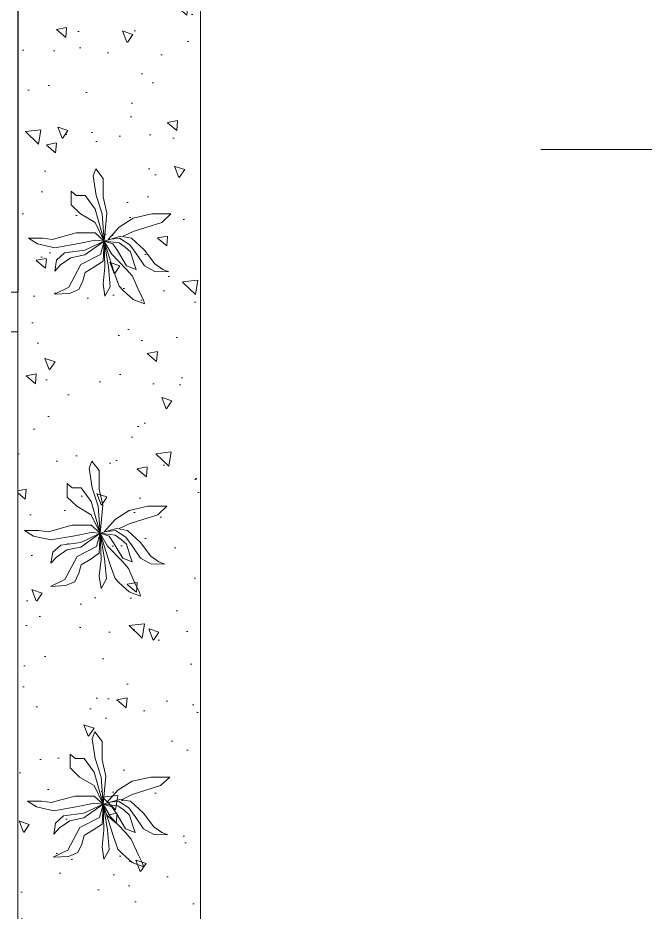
# Model space of a CAD drawing. Header units: metres. Extents: x -2 to 3328848, y -2 to 2725060.
# Drawn here: x 1663145 to 1663184.6, y 1362415.8 to 1362472.2 of the extents above; entities that cross this region are included whole.
import ezdxf

# ---------------------------------------------------------------- set-up
doc = ezdxf.new("R2010")
doc.units = ezdxf.units.M
doc.layers.get('0').update_dxf_attribs({"color": 253, "lineweight": 0})
for name, color, linetype, lineweight in [('arbolesss', 253, 'Continuous', 0), ('COLUMNA', 253, 'Continuous', 0), ('NOFIJO', 253, 'Continuous', 0), ('ventanas', 253, 'Continuous', 30)]:
    doc.layers.add(name, color=color, linetype=linetype, lineweight=lineweight)

# ---------------------------------------------------------------- blocks, each defined once
blk = doc.blocks.new('plantas 1')
for p, q in [((309.239, 154.758), (309.167, 154.643)), ((309.239, 154.58), (309.239, 154.758)), ((309.167, 154.643), (309.119, 154.427)), ((309.221, 154.456), (309.239, 154.58)), ((309.251, 154.355), (309.221, 154.456)), ((308.621, 154.249), (308.531, 154.432)), ((308.531, 154.432), (308.543, 154.24)), ((308.963, 154.403), (308.825, 154.427)), ((308.825, 154.427), (308.903, 154.355)), ((308.903, 154.355), (308.993, 154.225)), ((309.053, 154.302), (308.963, 154.403)), ((309.119, 154.427), (309.173, 154.124)), ((309.305, 154.158), (309.251, 154.355)), ((308.543, 154.24), (308.591, 154.124)), ((308.909, 154.096), (308.621, 154.249)), ((308.993, 154.225), (309.029, 154.048)), ((309.089, 154.048), (309.053, 154.302)), ((308.591, 154.124), (308.699, 154.072)), ((309.173, 154.124), (309.215, 153.918)), ((309.305, 153.918), (309.305, 154.158)), ((309.545, 154.1), (309.659, 154.22)), ((309.659, 154.22), (309.833, 154.22)), ((309.833, 154.22), (309.779, 154.158)), ((309.779, 154.158), (309.779, 154.043)), ((308.699, 154.072), (308.807, 154.043)), ((308.807, 154.043), (308.873, 153.932)), ((309.035, 153.851), (308.909, 154.096)), ((309.029, 154.048), (309.203, 153.803)), ((309.203, 153.803), (309.089, 154.048)), ((309.437, 153.918), (309.545, 154.1)), ((309.779, 154.043), (309.605, 153.918)), ((308.873, 153.932), (308.951, 153.817)), ((309.305, 153.918), (309.203, 153.803)), ((309.215, 153.918), (309.203, 153.803)), ((309.437, 153.918), (309.203, 153.803)), ((309.605, 153.918), (309.203, 153.803)), ((309.545, 153.827), (309.779, 153.904)), ((309.779, 153.904), (310.025, 153.942)), ((310.115, 153.908), (309.995, 153.817)), ((310.025, 153.942), (310.115, 153.908)), ((308.507, 153.793), (308.663, 153.817)), ((308.627, 153.726), (308.507, 153.793)), ((308.663, 153.817), (308.873, 153.793)), ((309.203, 153.803), (308.807, 153.678)), ((308.873, 153.793), (309.203, 153.803)), ((309.203, 153.803), (308.879, 153.75)), ((308.951, 153.817), (309.203, 153.803)), ((309.203, 153.803), (309.035, 153.851)), ((309.041, 153.712), (309.203, 153.803)), ((309.203, 153.803), (309.167, 153.692)), ((309.179, 153.616), (309.203, 153.803)), ((309.203, 153.803), (309.545, 153.827)), ((309.203, 153.803), (309.263, 153.596)), ((309.557, 153.769), (309.203, 153.803)), ((309.761, 153.817), (309.557, 153.769)), ((309.995, 153.817), (309.761, 153.817)), ((308.879, 153.75), (308.627, 153.726)), ((308.807, 153.678), (308.633, 153.616)), ((308.849, 153.524), (309.041, 153.712)), ((309.167, 153.692), (309.083, 153.635)), ((309.239, 153.611), (309.221, 153.755)), ((309.221, 153.755), (309.377, 153.616)), ((308.579, 153.563), (308.465, 153.438)), ((308.633, 153.616), (308.579, 153.563)), ((309.083, 153.635), (308.891, 153.52)), ((309.125, 153.539), (309.179, 153.616)), ((309.155, 153.481), (309.239, 153.611)), ((309.263, 153.596), (309.239, 153.457)), ((309.323, 153.438), (309.263, 153.563)), ((309.377, 153.616), (309.491, 153.438)), ((308.465, 153.438), (308.411, 153.294)), ((308.567, 153.361), (308.759, 153.448)), ((308.759, 153.448), (308.849, 153.524)), ((308.891, 153.52), (308.843, 153.4)), ((308.915, 153.424), (309.065, 153.472)), ((309.047, 153.4), (309.155, 153.481)), ((309.065, 153.472), (309.125, 153.539)), ((309.239, 153.457), (309.089, 153.294)), ((309.377, 153.265), (309.323, 153.438)), ((309.491, 153.438), (309.545, 153.203)), ((308.459, 153.308), (308.567, 153.361)), ((308.843, 153.4), (308.915, 153.424)), ((308.891, 153.294), (309.047, 153.4)), ((308.411, 153.294), (308.459, 153.308)), ((308.819, 153.164), (308.891, 153.294)), ((309.089, 153.294), (308.915, 153.164)), ((309.437, 153.078), (309.377, 153.265)), ((308.813, 152.987), (308.819, 153.164)), ((308.915, 153.164), (308.843, 153.064)), ((309.545, 153.203), (309.545, 152.963)), ((308.843, 153.064), (308.813, 152.987)), ((309.545, 152.963), (309.437, 153.078))]:
    blk.add_line(p, q)

msp = doc.modelspace()

# ---------------------------------------------------------------- hatches: boundary and pattern name
at = {"ltscale": 0.02, "true_color": 0x136734}
h = msp.add_hatch(dxfattribs=at)
h.set_pattern_fill('AR-CONC', color=116, scale=0.04, angle=90)
h.set_pattern_definition([(140, (1689534.059, 1346165.974), (0.6375634, 7.2873868), [0.762, -8.382]), (85, (1689534.059, 1346165.974), (-7.6422738, -1.4097369), [0.6096, -6.7056234]), (190.451445, (1689534.112, 1346166.581), (-7.00471, 5.8776499), [0.6476004, -7.1236098]), (136.1842, (1689532.027, 1346165.974), (1.681693, 10.8431616), [1.143, -12.573]), (186.635558, (1689532.167, 1346166.877), (-9.897045, 9.4961654), [0.971401, -10.6854243]), (81.18415, (1689532.027, 1346165.974), (-9.897045, 9.4961654), [0.9143987, -10.0583893]), (111, (1689532.535, 1346166.99), (4.0906079, 6.0645757), [0.762, -8.382]), (56, (1689532.535, 1346166.99), (-7.3675186, 2.4720811), [0.6096, -6.7056]), (161.451445, (1689532.876, 1346167.495), (-3.2769108, 8.5366568), [0.6476004, -7.1235975]), (127.5, (1689534.0588, 1346165.9738), (-3.38220155, 0.12354413), [0, -6.62432, 0, -6.8072, 0, -6.731]), (97.5, (1689534.0588, 1346165.9738), (-4.007223, 2.6727865), [0, -3.88112, 0, -6.47192, 0, -2.5654]), (57.5, (1689534.0588, 1346163.708), (0.22914976, 5.4236238), [0, -2.54, 0, -7.9248, 0, -10.5156]), (47.5, (1689534.059, 1346162.692), (-1.01705964, 5.92516726), [0, -3.302, 0, -5.26288, 0, -7.4676])])
h.paths.add_polyline_path([(1663145.002, 1362414.942), (1663156.512, 1362414.942), (1663156.512, 1362524.932), (1663145.002, 1362524.935)])

# ---------------------------------------------------------------- linework, layer by layer
at = {"ltscale": 0.02}
msp.add_line((1663156.512, 1362414.942), (1663156.512, 1362449.942), dxfattribs=at)
msp.add_lwpolyline([(1663145.002, 1362414.942), (1663145.002, 1362524.935), (1663156.512, 1362524.932), (1663156.512, 1362414.942)], close=True, dxfattribs=at)
msp.add_lwpolyline([(1663145.002, 1362452.435), (1663145.002, 1362454.935)], dxfattribs=at)
at = {"layer": 'COLUMNA', "ltscale": 0.2}
msp.add_line((1663177.988, 1362463.935), (1663221.53, 1362463.935), dxfattribs=at)
at = {"layer": 'NOFIJO', "ltscale": 0.02}
msp.add_lwpolyline([(1663145.002, 1362454.935), (1663139.002, 1362454.935), (1663139.002, 1362452.435), (1663145.002, 1362452.435)], dxfattribs=at)
at = {"layer": 'ventanas', "ltscale": 0.2}
msp.add_line((1663145.002, 1362524.935), (1663145.002, 1362454.935), dxfattribs=at)

# ---------------------------------------------------------------- block references
at = {"layer": 'arbolesss', "xscale": 5, "yscale": 5, "zscale": 5, "rotation": 90}
for p in [(1663919.459, 1360912.145), (1663919.209, 1360893.696), (1663919.393, 1360876.603)]:
    msp.add_blockref('plantas 1', p, dxfattribs=at)

doc.saveas('drawing.dxf')
